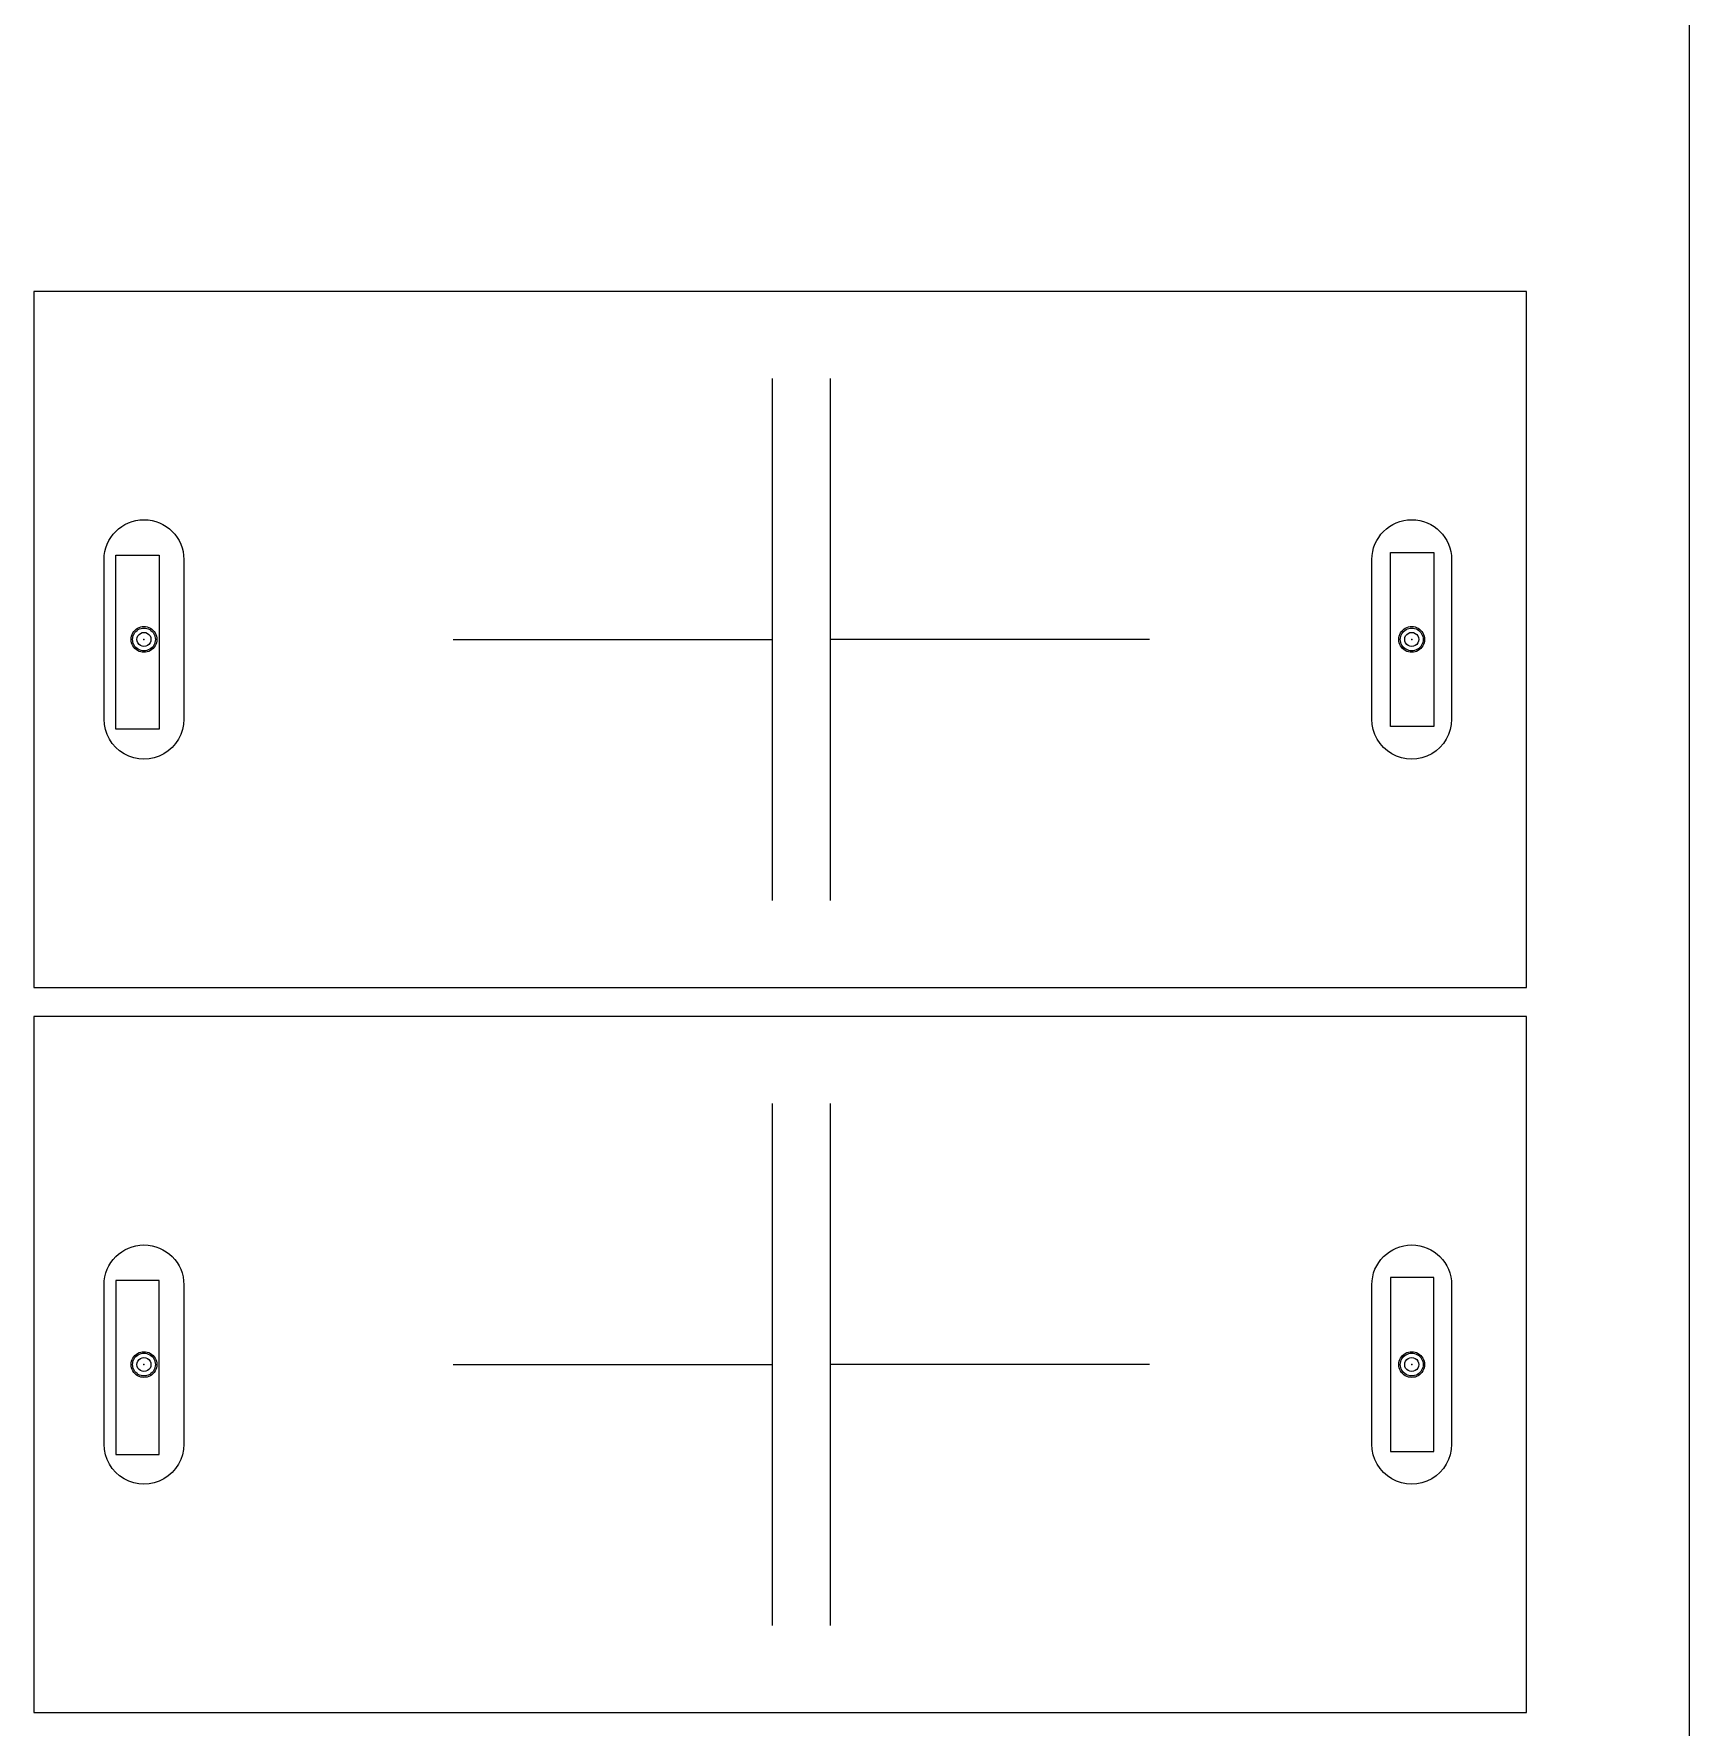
# Model space of a CAD drawing. Header units: millimetres. Extents: x 24815 to 37444, y -10619 to 6020.
# Drawn here: x 28118 to 28175, y 5792.7 to 5851.1 of the extents above; entities that cross this region are included whole.
import ezdxf

# ---------------------------------------------------------------- set-up
doc = ezdxf.new("R2010")
doc.units = ezdxf.units.MM

# ---------------------------------------------------------------- blocks, each defined once
blk = doc.blocks.new('A$C3CC6408C')
at = {"color": 2}
for p, q in [((0, 0), (0, -218.895)), ((-5.602, -67.249), (-57.058, -67.249)), ((-57.058, -67.249), (-57.058, -91.247)), ((-5.602, -91.247), (-5.602, -67.249)), ((-31.6, -88.247), (-31.6, -70.248)), ((-29.6, -88.247), (-29.6, -70.248)), ((-54.238, -82.347), (-54.238, -76.348)), ((-54.238, -76.348), (-52.738, -76.348)), ((-52.738, -76.348), (-52.738, -82.347)), ((-10.297, -82.247), (-10.297, -76.248)), ((-10.297, -76.248), (-8.797, -76.248)), ((-8.797, -76.248), (-8.797, -82.247)), ((-54.637, -81.998), (-54.637, -76.498)), ((-54.637, -81.998), (-54.637, -76.498)), ((-51.887, -76.498), (-51.887, -81.998)), ((-51.887, -76.498), (-51.887, -81.998)), ((-10.937, -81.998), (-10.937, -76.498)), ((-10.937, -81.998), (-10.937, -76.498)), ((-8.187, -76.498), (-8.187, -81.998)), ((-8.187, -76.498), (-8.187, -81.998)), ((-42.599, -79.248), (-31.6, -79.248)), ((-18.601, -79.248), (-29.6, -79.248)), ((-51.887, -81.998), (-51.887, -81.998)), ((-51.887, -81.998), (-51.887, -81.998)), ((-9.797, -82.247), (-10.297, -82.247)), ((-8.797, -82.247), (-9.797, -82.247)), ((-8.187, -81.998), (-8.187, -81.998)), ((-8.187, -81.998), (-8.187, -81.998)), ((-52.738, -82.347), (-54.238, -82.347)), ((-57.058, -91.247), (-11.602, -91.247)), ((-11.602, -91.247), (-5.602, -91.247)), ((-5.602, -92.246), (-57.058, -92.246)), ((-57.058, -92.246), (-57.058, -116.244)), ((-5.602, -116.244), (-5.602, -92.246)), ((-31.6, -113.245), (-31.6, -95.246)), ((-29.6, -113.245), (-29.6, -95.246)), ((-54.637, -106.995), (-54.637, -101.495)), ((-54.637, -106.995), (-54.637, -101.495)), ((-52.738, -101.346), (-54.238, -101.346)), ((-54.238, -101.346), (-54.238, -107.345)), ((-52.738, -107.345), (-52.738, -101.346)), ((-51.887, -101.495), (-51.887, -106.995)), ((-51.887, -101.495), (-51.887, -106.995)), ((-10.937, -106.995), (-10.937, -101.495)), ((-10.937, -106.995), (-10.937, -101.495)), ((-8.797, -101.246), (-10.297, -101.246)), ((-10.297, -101.246), (-10.297, -107.245)), ((-8.797, -107.245), (-8.797, -101.246)), ((-8.187, -101.495), (-8.187, -106.995)), ((-8.187, -101.495), (-8.187, -106.995)), ((-42.599, -104.245), (-31.6, -104.245)), ((-18.601, -104.245), (-29.6, -104.245)), ((-54.238, -107.345), (-53.738, -107.345)), ((-53.738, -107.345), (-52.738, -107.345)), ((-51.887, -106.995), (-51.887, -106.995)), ((-51.887, -106.995), (-51.887, -106.995)), ((-10.297, -107.245), (-9.797, -107.245)), ((-9.797, -107.245), (-8.797, -107.245)), ((-8.187, -106.995), (-8.187, -106.995)), ((-8.187, -106.995), (-8.187, -106.995)), ((-57.058, -116.244), (-11.602, -116.244)), ((-11.602, -116.244), (-5.602, -116.244))]:
    blk.add_line(p, q, dxfattribs=at)
at = {"color": 2, "extrusion": (0, 0, -1)}
for centre, major_axis, start_param, end_param in [((-53.262, -76.498), (0.972, 0.972), 3.926991, 7.068583), ((-53.262, -76.498), (0.972, 0.972), 3.926991, 7.068583), ((-9.562, -76.498), (0.972, 0.972), 3.926991, 7.068583), ((-9.562, -76.498), (0.972, 0.972), 3.926991, 7.068583), ((-53.262, -79.248), (-0.314, 0.314), 5.497787, 8.63938), ((-53.262, -79.248), (-0.314, 0.314), 5.497787, 8.63938), ((-53.262, -79.248), (-0.314, 0.314), 2.356194, 5.497787), ((-53.262, -79.248), (-0.314, 0.314), 2.356194, 5.497787), ((-53.262, -79.248), (-0.278, 0.278), 5.497787, 8.63938), ((-53.262, -79.248), (-0.278, 0.278), 5.497787, 8.63938), ((-53.262, -79.248), (-0.278, 0.278), 5.497787, 8.63938), ((-53.262, -79.248), (-0.278, 0.278), 5.497787, 8.63938), ((-53.262, -79.248), (-0.278, 0.278), 5.497787, 8.63938), ((-53.262, -79.248), (-0.278, 0.278), 5.497787, 8.63938), ((-53.262, -79.248), (-0.278, 0.278), 5.497787, 8.63938), ((-53.262, -79.248), (-0.278, 0.278), 5.497787, 8.63938), ((-53.262, -79.248), (-0.278, 0.278), 5.497787, 8.63938), ((-53.262, -79.248), (-0.278, 0.278), 5.497787, 8.63938), ((-53.262, -79.248), (-0.278, 0.278), 5.497787, 8.63938), ((-53.262, -79.248), (0.278, 0.278), 0.785398, 3.926991), ((-53.262, -79.248), (0.278, 0.278), 0.785398, 3.926991), ((-53.262, -79.248), (0.278, 0.278), 0.785398, 3.926991), ((-53.262, -79.248), (0.278, 0.278), 0.785398, 3.926991), ((-53.262, -79.248), (0.278, 0.278), 0.785398, 3.926991), ((-53.262, -79.248), (0.278, 0.278), 0.785398, 3.926991), ((-53.262, -79.248), (0.278, 0.278), 0.785398, 3.926991), ((-53.262, -79.248), (0.278, 0.278), 0.785398, 3.926991), ((-53.262, -79.248), (0.278, 0.278), 0.785398, 3.926991), ((-53.262, -79.248), (0.278, 0.278), 0.785398, 3.926991), ((-53.262, -79.248), (0.278, 0.278), 0.785398, 3.926991), ((-53.262, -79.248), (-0.171, 0.171), 5.497787, 8.63938), ((-53.262, -79.248), (-0.171, 0.171), 5.497787, 8.63938), ((-53.262, -79.248), (0.171, 0.171), 0.785398, 3.926991), ((-53.262, -79.248), (0.171, 0.171), 0.785398, 3.926991), ((-9.562, -79.248), (-0.314, 0.314), 5.497787, 8.63938), ((-9.562, -79.248), (-0.314, 0.314), 5.497787, 8.63938), ((-9.562, -79.248), (-0.314, 0.314), 2.356194, 5.497787), ((-9.562, -79.248), (-0.314, 0.314), 2.356194, 5.497787), ((-9.562, -79.248), (-0.278, 0.278), 5.497787, 8.63938), ((-9.562, -79.248), (-0.278, 0.278), 5.497787, 8.63938), ((-9.562, -79.248), (-0.278, 0.278), 5.497787, 8.63938), ((-9.562, -79.248), (-0.278, 0.278), 5.497787, 8.63938), ((-9.562, -79.248), (-0.278, 0.278), 5.497787, 8.63938), ((-9.562, -79.248), (-0.278, 0.278), 5.497787, 8.63938), ((-9.562, -79.248), (-0.278, 0.278), 5.497787, 8.63938), ((-9.562, -79.248), (-0.278, 0.278), 5.497787, 8.63938), ((-9.562, -79.248), (-0.278, 0.278), 5.497787, 8.63938), ((-9.562, -79.248), (-0.278, 0.278), 5.497787, 8.63938), ((-9.562, -79.248), (-0.278, 0.278), 5.497787, 8.63938), ((-9.562, -79.248), (0.278, 0.278), 0.785398, 3.926991), ((-9.562, -79.248), (0.278, 0.278), 0.785398, 3.926991), ((-9.562, -79.248), (0.278, 0.278), 0.785398, 3.926991), ((-9.562, -79.248), (0.278, 0.278), 0.785398, 3.926991), ((-9.562, -79.248), (0.278, 0.278), 0.785398, 3.926991), ((-9.562, -79.248), (0.278, 0.278), 0.785398, 3.926991), ((-9.562, -79.248), (0.278, 0.278), 0.785398, 3.926991), ((-9.562, -79.248), (0.278, 0.278), 0.785398, 3.926991), ((-9.562, -79.248), (0.278, 0.278), 0.785398, 3.926991), ((-9.562, -79.248), (0.278, 0.278), 0.785398, 3.926991), ((-9.562, -79.248), (0.278, 0.278), 0.785398, 3.926991), ((-9.562, -79.248), (-0.171, 0.171), 5.497787, 8.63938), ((-9.562, -79.248), (-0.171, 0.171), 5.497787, 8.63938), ((-9.562, -79.248), (0.171, 0.171), 0.785398, 3.926991), ((-9.562, -79.248), (0.171, 0.171), 0.785398, 3.926991), ((-53.262, -81.998), (-0.972, 0.972), 2.356194, 5.497787), ((-53.262, -81.998), (-0.972, 0.972), 2.356194, 5.497787), ((-9.562, -81.998), (-0.972, 0.972), 2.356194, 5.497787), ((-9.562, -81.998), (-0.972, 0.972), 2.356194, 5.497787), ((-53.262, -101.495), (0.972, 0.972), 3.926991, 7.068583), ((-53.262, -101.495), (0.972, 0.972), 3.926991, 7.068583), ((-9.562, -101.495), (0.972, 0.972), 3.926991, 7.068583), ((-9.562, -101.495), (0.972, 0.972), 3.926991, 7.068583), ((-53.262, -104.245), (-0.314, 0.314), 5.497787, 8.63938), ((-53.262, -104.245), (-0.314, 0.314), 5.497787, 8.63938), ((-53.262, -104.245), (-0.278, 0.278), 5.497787, 8.63938), ((-53.262, -104.245), (-0.278, 0.278), 5.497787, 8.63938), ((-53.262, -104.245), (-0.278, 0.278), 5.497787, 8.63938), ((-53.262, -104.245), (-0.278, 0.278), 5.497787, 8.63938), ((-53.262, -104.245), (-0.278, 0.278), 5.497787, 8.63938), ((-53.262, -104.245), (-0.278, 0.278), 5.497787, 8.63938), ((-53.262, -104.245), (-0.278, 0.278), 5.497787, 8.63938), ((-53.262, -104.245), (-0.278, 0.278), 5.497787, 8.63938), ((-53.262, -104.245), (-0.278, 0.278), 5.497787, 8.63938), ((-53.262, -104.245), (-0.278, 0.278), 5.497787, 8.63938), ((-53.262, -104.245), (-0.278, 0.278), 5.497787, 8.63938), ((-9.562, -104.245), (-0.314, 0.314), 5.497787, 8.63938), ((-9.562, -104.245), (-0.314, 0.314), 5.497787, 8.63938), ((-9.562, -104.245), (-0.278, 0.278), 5.497787, 8.63938), ((-9.562, -104.245), (-0.278, 0.278), 5.497787, 8.63938), ((-9.562, -104.245), (-0.278, 0.278), 5.497787, 8.63938), ((-9.562, -104.245), (-0.278, 0.278), 5.497787, 8.63938), ((-9.562, -104.245), (-0.278, 0.278), 5.497787, 8.63938), ((-9.562, -104.245), (-0.278, 0.278), 5.497787, 8.63938), ((-9.562, -104.245), (-0.278, 0.278), 5.497787, 8.63938), ((-9.562, -104.245), (-0.278, 0.278), 5.497787, 8.63938), ((-9.562, -104.245), (-0.278, 0.278), 5.497787, 8.63938), ((-9.562, -104.245), (-0.278, 0.278), 5.497787, 8.63938), ((-9.562, -104.245), (-0.278, 0.278), 5.497787, 8.63938), ((-53.262, -104.245), (-0.314, 0.314), 2.356194, 5.497787), ((-53.262, -104.245), (-0.314, 0.314), 2.356194, 5.497787), ((-53.262, -104.245), (0.278, 0.278), 0.785398, 3.926991), ((-53.262, -104.245), (0.278, 0.278), 0.785398, 3.926991), ((-53.262, -104.245), (0.278, 0.278), 0.785398, 3.926991), ((-53.262, -104.245), (0.278, 0.278), 0.785398, 3.926991), ((-53.262, -104.245), (0.278, 0.278), 0.785398, 3.926991), ((-53.262, -104.245), (0.278, 0.278), 0.785398, 3.926991), ((-53.262, -104.245), (0.278, 0.278), 0.785398, 3.926991), ((-53.262, -104.245), (0.278, 0.278), 0.785398, 3.926991), ((-53.262, -104.245), (0.278, 0.278), 0.785398, 3.926991), ((-53.262, -104.245), (0.278, 0.278), 0.785398, 3.926991), ((-53.262, -104.245), (0.278, 0.278), 0.785398, 3.926991), ((-53.262, -104.245), (-0.171, 0.171), 5.497787, 8.63938), ((-53.262, -104.245), (-0.171, 0.171), 5.497787, 8.63938), ((-53.262, -104.245), (0.171, 0.171), 0.785398, 3.926991), ((-53.262, -104.245), (0.171, 0.171), 0.785398, 3.926991), ((-9.562, -104.245), (-0.314, 0.314), 2.356194, 5.497787), ((-9.562, -104.245), (-0.314, 0.314), 2.356194, 5.497787), ((-9.562, -104.245), (0.278, 0.278), 0.785398, 3.926991), ((-9.562, -104.245), (0.278, 0.278), 0.785398, 3.926991), ((-9.562, -104.245), (0.278, 0.278), 0.785398, 3.926991), ((-9.562, -104.245), (0.278, 0.278), 0.785398, 3.926991), ((-9.562, -104.245), (0.278, 0.278), 0.785398, 3.926991), ((-9.562, -104.245), (0.278, 0.278), 0.785398, 3.926991), ((-9.562, -104.245), (0.278, 0.278), 0.785398, 3.926991), ((-9.562, -104.245), (0.278, 0.278), 0.785398, 3.926991), ((-9.562, -104.245), (0.278, 0.278), 0.785398, 3.926991), ((-9.562, -104.245), (0.278, 0.278), 0.785398, 3.926991), ((-9.562, -104.245), (0.278, 0.278), 0.785398, 3.926991), ((-9.562, -104.245), (-0.171, 0.171), 5.497787, 8.63938), ((-9.562, -104.245), (-0.171, 0.171), 5.497787, 8.63938), ((-9.562, -104.245), (0.171, 0.171), 0.785398, 3.926991), ((-9.562, -104.245), (0.171, 0.171), 0.785398, 3.926991), ((-53.262, -106.995), (-0.972, 0.972), 2.356194, 5.497787), ((-53.262, -106.995), (-0.972, 0.972), 2.356194, 5.497787), ((-9.562, -106.995), (-0.972, 0.972), 2.356194, 5.497787), ((-9.562, -106.995), (-0.972, 0.972), 2.356194, 5.497787)]:
    blk.add_ellipse(centre, major_axis=major_axis, ratio=1, start_param=start_param, end_param=end_param, dxfattribs=at)
at = {"color": 2}
for p in [(-53.262, -79.248), (-9.562, -79.248), (-53.262, -104.245), (-9.562, -104.245)]:
    blk.add_point(p, dxfattribs=at)

msp = doc.modelspace()

# ---------------------------------------------------------------- block references
msp.add_blockref('A$C3CC6408C', (28175.01663, 5909.45129))

doc.saveas('drawing.dxf')
